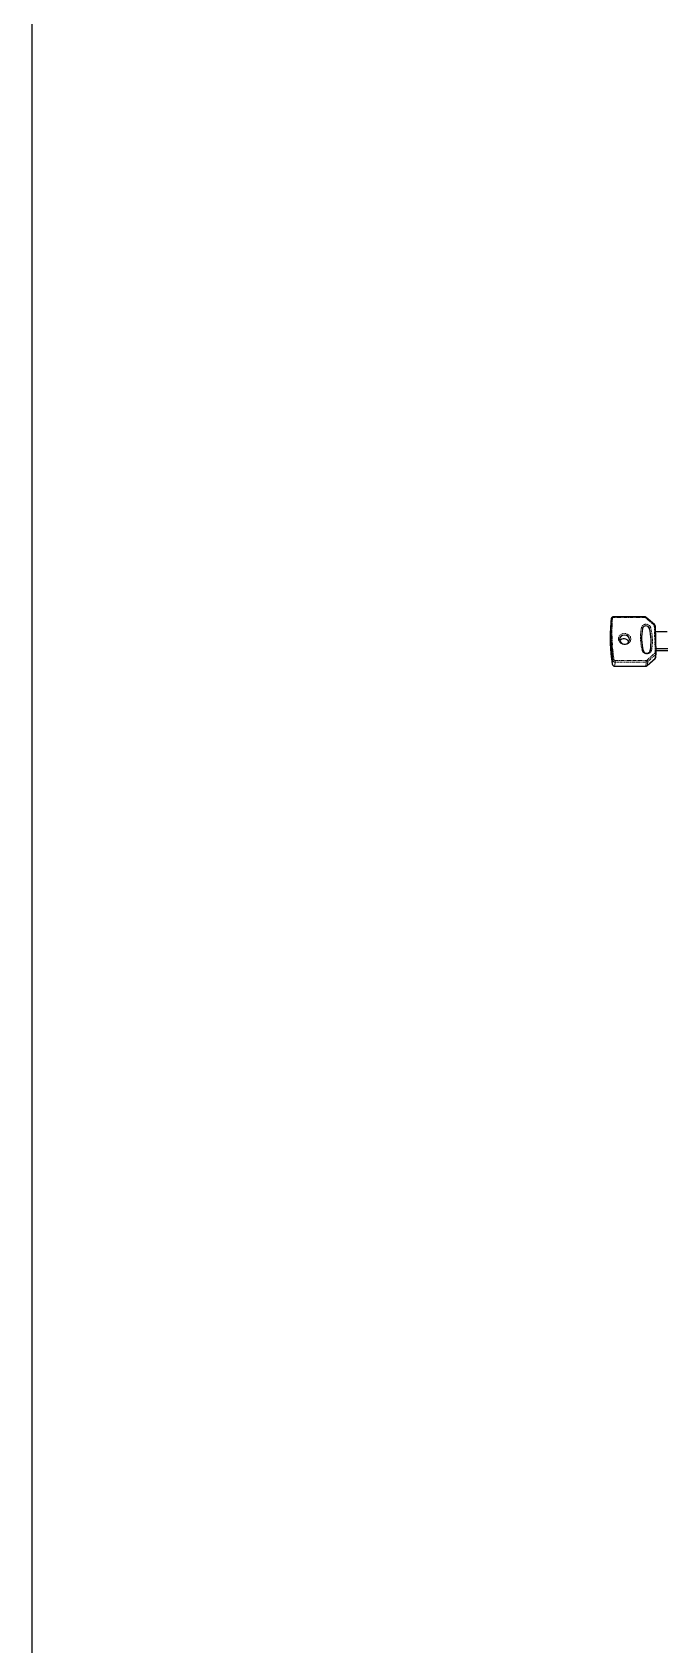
# Model space of a CAD drawing. Header units: millimetres. Extents: x -18594 to 273470, y -238787 to 48452.
# Drawn here: x 137508 to 137773, y -75467 to -74789 of the extents above; entities that cross this region are included whole.
import ezdxf

# ---------------------------------------------------------------- set-up
doc = ezdxf.new("R2010")
doc.units = ezdxf.units.MM
doc.linetypes.add('Xref AGV layout$0$PHANTOM', pattern=[2.5, 1.25, -0.25, 0.25, -0.25, 0.25, -0.25])
doc.layers.add('AM_BOR', color=4, linetype='Continuous', lineweight=25)

# ---------------------------------------------------------------- blocks, each defined once
blk = doc.blocks.new('Xref AGV layout$0$A$C343F789C')
at = {"color": 7, "linetype": 'Continuous', "lineweight": 25}
for p, q in [((3380.17, 332.85), (3368.96, 332.44)), ((3371.39, 337.47), (3371.39, 332.53)), ((3378.47, 337.73), (3378.47, 332.79)), ((3379.4, 337.66), (3379.4, 332.82)), ((3380.19, 332.85), (3380.17, 332.85)), ((3381.95, 332.62), (3380.32, 332.84)), ((3365.01, 327.91), (3365.01, 314.83)), ((3368.28, 332.11), (3365.26, 328.59)), ((3385.52, 329.04), (3382.5, 332.34)), ((3385.79, 315.28), (3385.79, 328.35)), ((3365.82, 313.86), (3367.45, 313.64)), ((3365.87, 313.85), (3365.82, 313.86)), ((3367.45, 313.64), (3367.49, 313.64))]:
    blk.add_line(p, q, dxfattribs=at)
at = {"color": 8, "linetype": 'Xref AGV layout$0$PHANTOM', "lineweight": 18}
for p, q in [((3365.28, 327.94), (3365.28, 314.86)), ((3368.43, 331.81), (3365.41, 328.29)), ((3379.96, 332.38), (3368.74, 331.97)), ((3370.24, 329.9), (3369.89, 329.95)), ((3370.24, 326.97), (3369.89, 327.01)), ((3383.3, 328.95), (3380.27, 332.24)), ((3380.82, 332.58), (3383.84, 329.28)), ((3382.45, 332.36), (3380.82, 332.58)), ((3385.47, 329.07), (3382.45, 332.36)), ((3383.42, 315.53), (3383.42, 328.6)), ((3383.84, 329.28), (3385.47, 329.07)), ((3384.1, 328.59), (3384.1, 315.51)), ((3385.73, 328.37), (3384.1, 328.59)), ((3385.73, 315.3), (3385.73, 328.37)), ((3365.87, 313.85), (3367.49, 313.64)), ((3384.93, 314.28), (3383.3, 314.49)), ((3384.1, 315.51), (3385.73, 315.3))]:
    blk.add_line(p, q, dxfattribs=at)
at = {"color": 8, "linetype": 'Xref AGV layout$0$PHANTOM', "lineweight": 18, "flags": 128}
for points in [[(3380.17, 332.85), (3380.15, 332.84), (3380.1, 332.82), (3380.06, 332.78), (3380.03, 332.72), (3380, 332.65), (3379.98, 332.57), (3379.96, 332.48), (3379.96, 332.38)], [(3365.26, 328.59), (3365.25, 328.56), (3365.25, 328.53), (3365.27, 328.48), (3365.31, 328.42), (3365.35, 328.36), (3365.41, 328.29)], [(3368.28, 332.11), (3368.27, 332.08), (3368.28, 332.04), (3368.29, 331.99), (3368.33, 331.94), (3368.37, 331.88), (3368.43, 331.81)], [(3368.96, 332.44), (3368.93, 332.43), (3368.89, 332.41), (3368.85, 332.37), (3368.81, 332.31), (3368.78, 332.24), (3368.76, 332.16), (3368.75, 332.06), (3368.74, 331.97)], [(3369.57, 326.55), (3369.6, 326.65), (3369.63, 326.74), (3369.66, 326.82), (3369.7, 326.89), (3369.75, 326.95), (3369.8, 326.99), (3369.85, 327.01), (3369.89, 327.01)], [(3379.27, 330.29), (3379.23, 330.31), (3379.19, 330.34), (3379.16, 330.39), (3379.13, 330.46), (3379.12, 330.53), (3379.11, 330.62), (3379.12, 330.72), (3379.13, 330.81)], [(3379.27, 327.36), (3379.23, 327.35), (3379.19, 327.33), (3379.16, 327.29), (3379.13, 327.24), (3379.12, 327.17), (3379.11, 327.09), (3379.12, 327), (3379.13, 326.9)], [(3382.45, 332.36), (3382.49, 332.35), (3382.5, 332.34)], [(3385.47, 329.07), (3385.51, 329.05), (3385.52, 329.04)], [(3374.35, 322.15), (3375.2, 322), (3375.93, 321.52), (3376.45, 320.76), (3376.69, 319.83), (3376.61, 318.86), (3376.22, 317.98), (3375.59, 317.3), (3374.78, 316.92), (3373.92, 316.89), (3373.12, 317.21), (3372.48, 317.84), (3372.09, 318.7), (3372.02, 319.66), (3372.25, 320.61), (3372.77, 321.4), (3373.5, 321.94), (3374.35, 322.15)], [(3365.68, 314.38), (3365.67, 314.28), (3365.68, 314.19), (3365.69, 314.1), (3365.71, 314.02), (3365.74, 313.95), (3365.78, 313.9), (3365.82, 313.87), (3365.87, 313.85)]]:
    blk.add_lwpolyline(points, dxfattribs=at)
at = {"color": 7, "linetype": 'Continuous', "lineweight": 25, "flags": 128}
blk.add_lwpolyline([(3374.58, 321.62), (3373.86, 321.43), (3373.24, 320.94), (3372.83, 320.23), (3372.68, 319.4), (3372.83, 318.59), (3373.24, 317.91), (3373.86, 317.47), (3374.58, 317.33), (3375.31, 317.52), (3375.93, 318.01), (3376.34, 318.72), (3376.49, 319.54), (3376.34, 320.36), (3375.93, 321.04), (3375.31, 321.48), (3374.58, 321.62)], dxfattribs=at)
at = {"color": 8, "linetype": 'Xref AGV layout$0$PHANTOM', "lineweight": 18}
for centre, radius, start, end in [((3380.21, 332.03), 0.819, 41.99158, 81.02356), ((3365.23, 327.21), 0.726, 85.90153, 107.2706), ((3365.83, 327.94), 0.551, 139.86767, 180.2628), ((3370.17, 328.51), 2.05, 107.0586, 252.9414), ((3368.77, 331.53), 0.437, 93.06364, 140.38899), ((3375.12, 309.68), 21.51, 79.26254, 104.93591), ((3370.2, 330.49), 0.622, 182.54406, 241.04383), ((3373.58, 347.69), 21.52, 259.263, 284.93544), ((3378.53, 328.86), 2.05, 287.0579, 72.9421), ((3379.97, 331.98), 0.404, 41.79071, 91.67259), ((3380.94, 331.76), 0.828, 98.71186, 144.12448), ((3381.84, 331.82), 0.813, 41.83707, 82.1385), ((3383.97, 328.46), 0.828, 98.72254, 144.12292), ((3382.91, 328.61), 0.514, 359.27683, 41.58984), ((3383.65, 323.49), 5.11, 84.97326, 92.54876), ((3383.07, 328.6), 1.03, 359.27877, 41.59111), ((3384.7, 328.38), 1.03, 359.27877, 41.59111), ((3385.74, 328.3), 0.0742, 50.45076, 97.89433), ((3365.23, 314.14), 0.728, 85.93144, 107.24069), ((3365.74, 314.84), 0.46, 176.76032, 262.51109), ((3371.5, 392.54), 78.37, 265.74026, 278.45817), ((3383.59, 314.98), 0.567, 176.1368, 239.29805), ((3382.92, 315.51), 0.502, 281.76197, 2.26676), ((3383.1, 315.47), 1, 281.76091, 2.26783), ((3383.65, 310.44), 5.09, 84.95462, 92.55729), ((3384.73, 315.26), 1, 281.76091, 2.26783), ((3385.74, 315.22), 0.0741, 50.49323, 97.96204)]:
    blk.add_arc(centre, radius, start, end, dxfattribs=at)
at = {"color": 7, "linetype": 'Continuous', "lineweight": 25}
for centre, radius, start, end in [((3370.34, 328.48), 1.53, 107.05777, 252.94223), ((3375.34, 309.54), 21.12, 79.26236, 104.93667), ((3373.83, 347.76), 21.12, 259.26237, 284.93592), ((3378.82, 328.82), 1.53, 287.05816, 72.94184), ((3376.53, 319.21), 2.25, 113.03671, 231.83984), ((3371.72, 392.41), 78.78, 265.74122, 278.45736), ((3373.34, 392.2), 78.78, 265.74121, 278.45737)]:
    blk.add_arc(centre, radius, start, end, dxfattribs=at)
for points, knots in [([(3380.34, 332.83), (3380.32, 332.84), (3380.27, 332.85), (3380.21, 332.85), (3380.17, 332.85)], [0, 0, 0, 0, 0.323871, 1, 1, 1, 1]), ([(3365.26, 328.59), (3365.19, 328.49), (3365.05, 328.29), (3365.02, 328.03), (3365.01, 327.91)], [0, 0, 0, 0, 0.487411, 1, 1, 1, 1]), ([(3368.96, 332.44), (3368.85, 332.42), (3368.62, 332.39), (3368.4, 332.24), (3368.3, 332.13), (3368.28, 332.11)], [0, 0, 0, 0, 0.435835, 0.878827, 1, 1, 1, 1]), ([(3382.5, 332.34), (3382.42, 332.41), (3382.26, 332.56), (3382.06, 332.6), (3381.97, 332.61)], [0, 0, 0, 0, 0.545134, 1, 1, 1, 1]), ([(3385.79, 328.35), (3385.77, 328.48), (3385.75, 328.73), (3385.6, 328.93), (3385.52, 329.04)], [0, 0, 0, 0, 0.477096, 1, 1, 1, 1]), ([(3365.01, 314.83), (3365.02, 314.71), (3365.05, 314.46), (3365.24, 314.14), (3365.53, 313.92), (3365.76, 313.87), (3365.87, 313.85)], [0, 0, 0, 0, 0.247656, 0.51898, 0.755844, 1, 1, 1, 1]), ([(3384.96, 314.28), (3385.07, 314.31), (3385.29, 314.36), (3385.56, 314.6), (3385.75, 314.91), (3385.77, 315.16), (3385.79, 315.28)], [0, 0, 0, 0, 0.241696, 0.486935, 0.740472, 1, 1, 1, 1])]:
    blk.add_open_spline(points, degree=3, knots=knots, dxfattribs=at)
blk = doc.blocks.new('Xref AGV layout$0$Double AGV')
blk.add_lwpolyline([(31012.9, -233311.98), (37805.7, -233311.98), (37805.7, -235469.58), (31012.9, -235469.58)], close=True)
at = {"rotation": 180}
blk.add_blockref('Xref AGV layout$0$A$C343F789C', (37738.25, -233241.91), dxfattribs=at)
blk = doc.blocks.new('Xref AGV layout')
at = {"rotation": 89.99999999999999}
blk.add_blockref('Xref AGV layout$0$Double AGV', (-95803.78, -109407.9), dxfattribs=at)

msp = doc.modelspace()

# ---------------------------------------------------------------- block references
at = {"layer": 'AM_BOR'}
msp.add_blockref('Xref AGV layout', (0, 0), dxfattribs=at)

doc.saveas('drawing.dxf')
